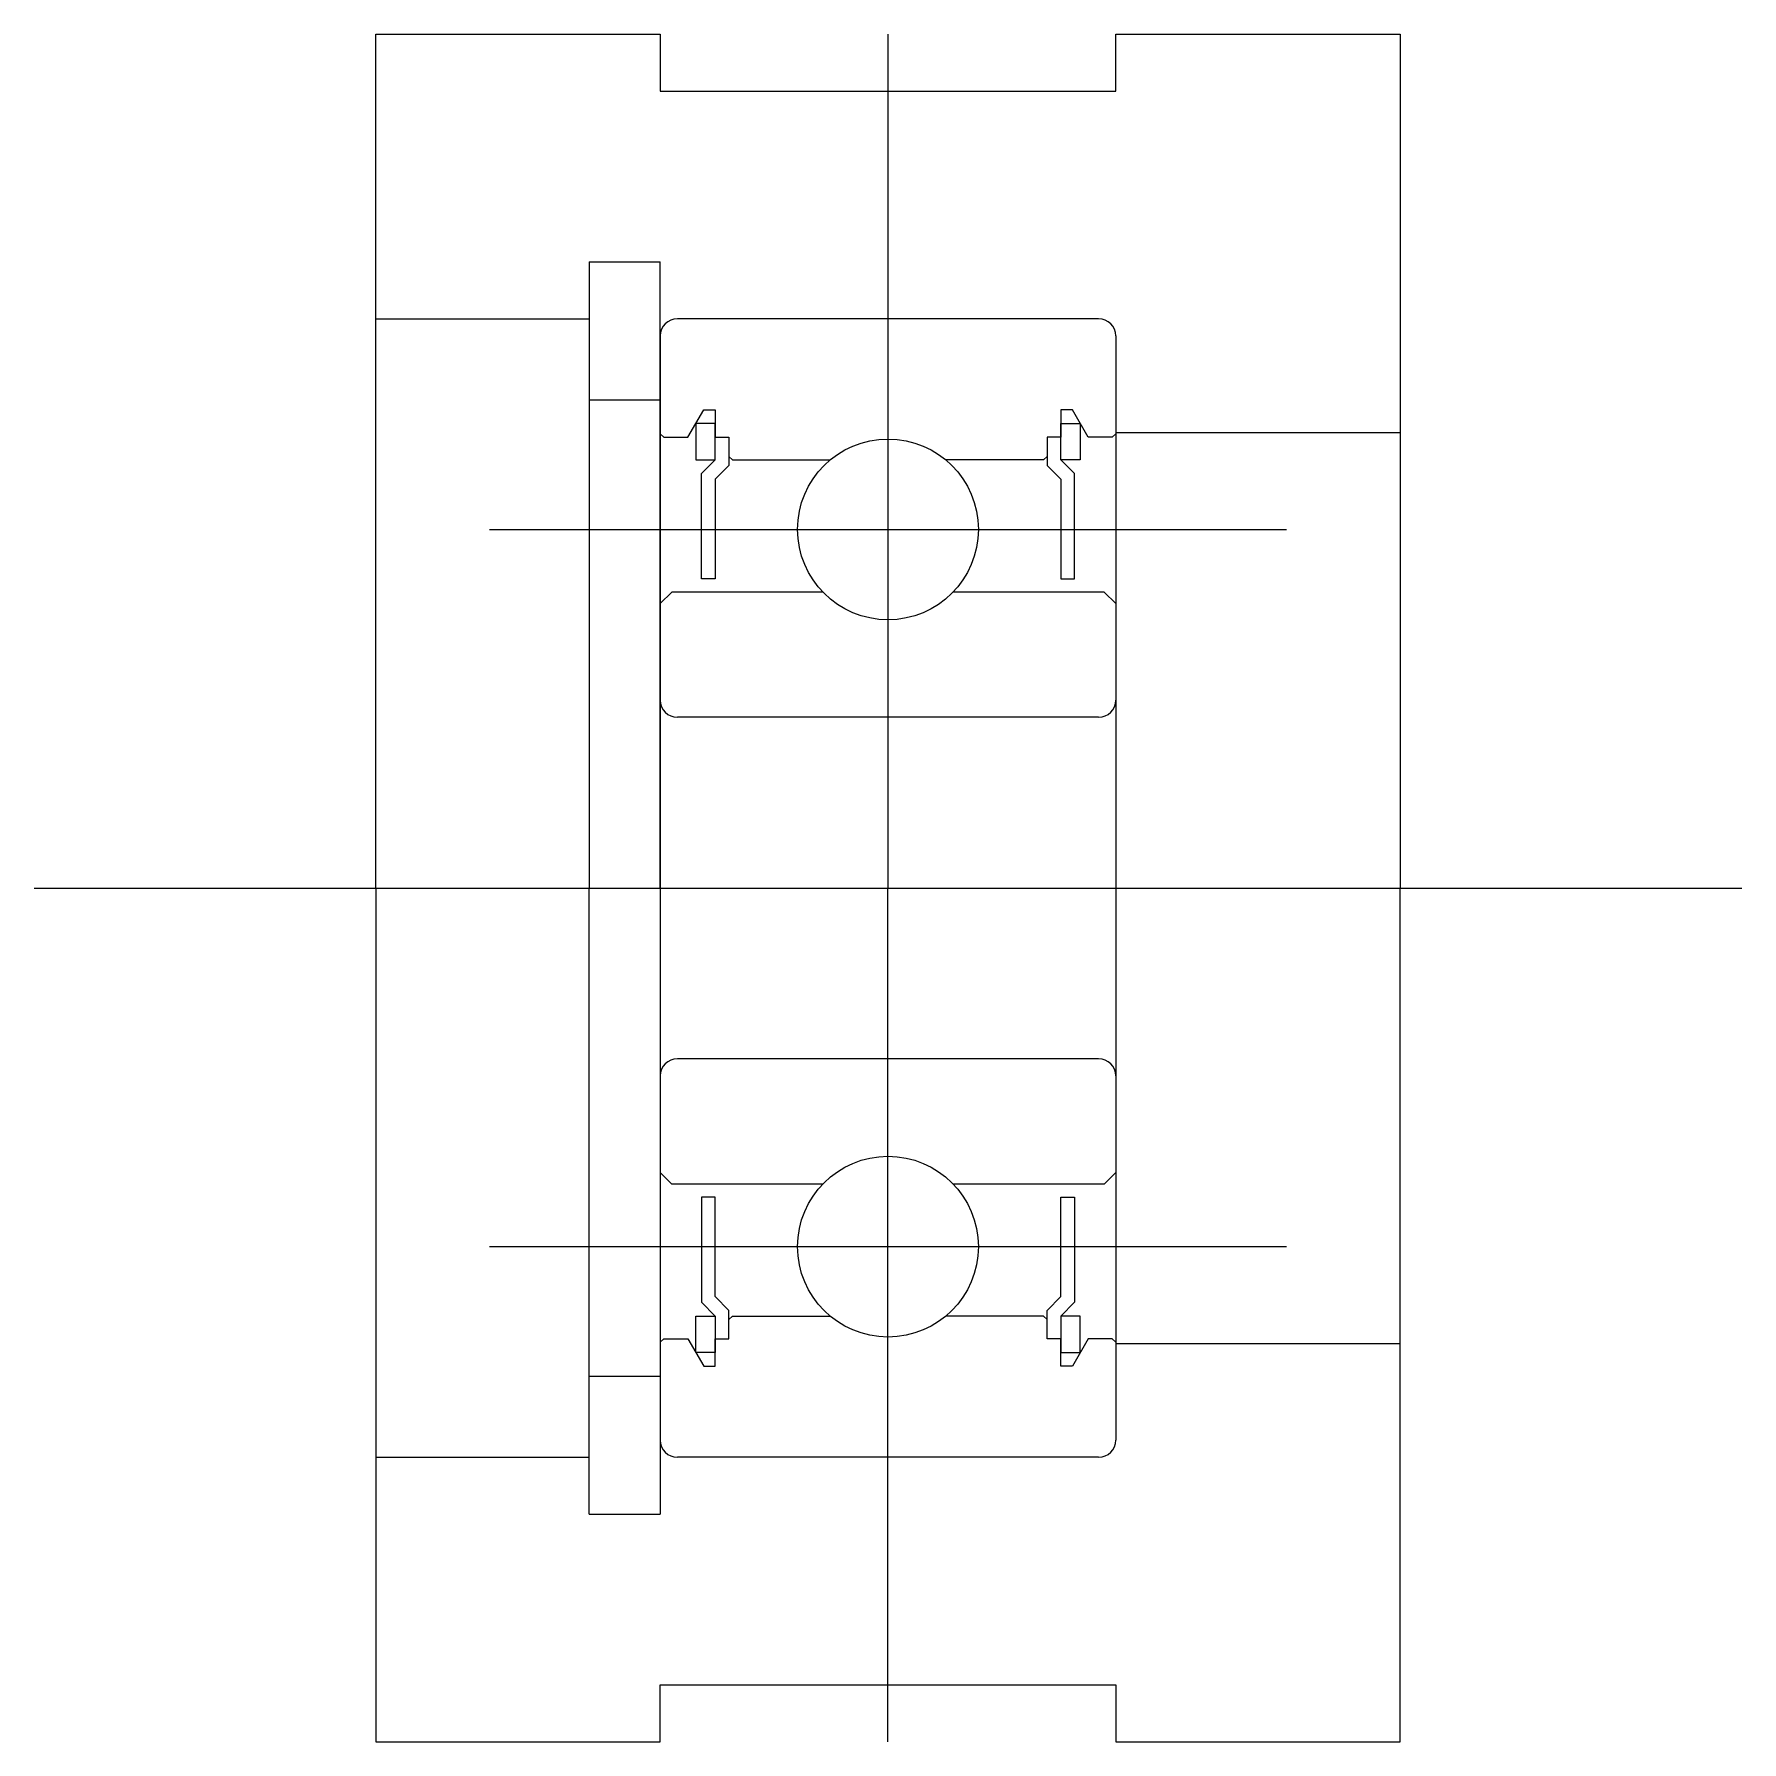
# Model space of a CAD drawing. Extents: x 154.8 to 225.1, y 104.5 to 175.9.
# Drawn here: x 210.13 to 225.13, y 160.89 to 175.89 of the extents above; entities outside this region: 2.
import ezdxf

# ---------------------------------------------------------------- set-up
doc = ezdxf.new("R2010")
doc.units = 0
doc.linetypes.add('CENTER', pattern=[50.8, 31.75, -6.35, 6.35, -6.35])
doc.layers.get('0').update_dxf_attribs({"linetype": 'CONTINUOUS'})
doc.layers.add('CENTER', color=1, linetype='CENTER')
doc.styles.get("Standard").update_dxf_attribs({"font": 'txt.shx'})

msp = doc.modelspace()

# ---------------------------------------------------------------- linework, layer by layer
at = {"color": 7, "linetype": 'CONTINUOUS'}
for p, q in [((213.129, 168.392), (213.129, 175.892)), ((213.129, 175.892), (215.629, 175.892)), ((215.629, 175.892), (215.629, 175.392)), ((219.629, 175.892), (222.129, 175.892)), ((219.629, 175.392), (219.629, 175.892)), ((222.129, 175.892), (222.129, 168.392)), ((215.629, 175.392), (219.629, 175.392)), ((215.004, 173.892), (215.629, 173.892)), ((215.004, 173.892), (215.004, 168.392)), ((215.629, 168.392), (215.629, 173.892)), ((213.129, 173.392), (215.004, 173.392)), ((219.479, 173.392), (215.779, 173.392)), ((215.629, 173.242), (215.629, 163.542)), ((219.629, 173.242), (219.629, 163.542)), ((215.004, 172.681), (215.629, 172.681)), ((215.87, 172.352), (216.01, 172.593)), ((216.01, 172.593), (216.112, 172.593)), ((216.112, 172.593), (216.112, 172.352)), ((219.249, 172.593), (219.147, 172.593)), ((219.147, 172.593), (219.147, 172.352)), ((219.388, 172.352), (219.249, 172.593)), ((215.629, 172.382), (215.659, 172.352)), ((215.659, 172.352), (215.87, 172.352)), ((215.94, 172.473), (215.94, 172.152)), ((216.112, 172.473), (215.94, 172.473)), ((216.112, 172.152), (216.112, 172.473)), ((216.112, 172.352), (216.232, 172.352)), ((216.232, 172.352), (216.232, 172.102)), ((219.147, 172.352), (219.026, 172.352)), ((219.026, 172.352), (219.026, 172.102)), ((219.147, 172.473), (219.318, 172.473)), ((219.147, 172.152), (219.147, 172.473)), ((219.318, 172.473), (219.318, 172.152)), ((219.599, 172.352), (219.388, 172.352)), ((219.629, 172.382), (219.599, 172.352)), ((219.629, 172.392), (222.129, 172.392)), ((215.94, 172.152), (216.112, 172.152)), ((215.991, 172.032), (216.112, 172.152)), ((216.232, 172.102), (216.112, 171.982)), ((216.232, 172.182), (216.262, 172.152)), ((216.262, 172.152), (217.121, 172.152)), ((218.996, 172.152), (218.137, 172.152)), ((219.026, 172.182), (218.996, 172.152)), ((219.026, 172.102), (219.147, 171.982)), ((219.318, 172.152), (219.147, 172.152)), ((219.267, 172.032), (219.147, 172.152)), ((215.991, 171.108), (215.991, 172.032)), ((216.112, 171.982), (216.112, 171.108)), ((219.147, 171.982), (219.147, 171.108)), ((219.267, 171.108), (219.267, 172.032)), ((216.112, 171.108), (215.991, 171.108)), ((219.147, 171.108), (219.267, 171.108)), ((215.729, 170.992), (215.629, 170.892)), ((217.057, 170.992), (215.729, 170.992)), ((219.529, 170.992), (218.201, 170.992)), ((219.629, 170.892), (219.529, 170.992)), ((219.479, 169.892), (215.779, 169.892)), ((213.129, 168.392), (213.129, 160.892)), ((215.004, 162.892), (215.004, 168.392)), ((215.629, 168.392), (215.629, 162.892)), ((222.129, 160.892), (222.129, 168.392)), ((219.479, 166.892), (215.779, 166.892)), ((215.729, 165.792), (215.629, 165.892)), ((217.057, 165.792), (215.729, 165.792)), ((219.529, 165.792), (218.201, 165.792)), ((219.629, 165.892), (219.529, 165.792)), ((215.991, 165.676), (215.991, 164.753)), ((216.112, 165.676), (215.991, 165.676)), ((216.112, 164.803), (216.112, 165.676)), ((219.147, 165.676), (219.267, 165.676)), ((219.147, 164.803), (219.147, 165.676)), ((219.267, 165.676), (219.267, 164.753)), ((215.991, 164.753), (216.112, 164.632)), ((216.232, 164.682), (216.112, 164.803)), ((219.026, 164.682), (219.147, 164.803)), ((219.267, 164.753), (219.147, 164.632)), ((215.94, 164.632), (216.112, 164.632)), ((215.94, 164.312), (215.94, 164.632)), ((216.112, 164.632), (216.112, 164.312)), ((216.232, 164.432), (216.232, 164.682)), ((216.232, 164.602), (216.262, 164.632)), ((216.262, 164.632), (217.121, 164.632)), ((218.996, 164.632), (218.137, 164.632)), ((219.026, 164.602), (218.996, 164.632)), ((219.026, 164.432), (219.026, 164.682)), ((219.318, 164.632), (219.147, 164.632)), ((219.147, 164.632), (219.147, 164.312)), ((219.318, 164.312), (219.318, 164.632)), ((215.629, 164.402), (215.659, 164.432)), ((215.659, 164.432), (215.87, 164.432)), ((215.87, 164.432), (216.01, 164.191)), ((216.112, 164.432), (216.232, 164.432)), ((216.112, 164.191), (216.112, 164.432)), ((219.147, 164.432), (219.026, 164.432)), ((219.147, 164.191), (219.147, 164.432)), ((219.388, 164.432), (219.249, 164.191)), ((219.599, 164.432), (219.388, 164.432)), ((219.629, 164.402), (219.599, 164.432)), ((216.112, 164.312), (215.94, 164.312)), ((219.147, 164.312), (219.318, 164.312)), ((219.629, 164.392), (222.129, 164.392)), ((215.004, 164.103), (215.629, 164.103)), ((216.01, 164.191), (216.112, 164.191)), ((219.249, 164.191), (219.147, 164.191)), ((213.129, 163.392), (215.004, 163.392)), ((219.479, 163.392), (215.779, 163.392)), ((215.004, 162.892), (215.629, 162.892)), ((215.629, 161.392), (219.629, 161.392)), ((215.629, 160.892), (215.629, 161.392)), ((219.629, 161.392), (219.629, 160.892)), ((213.129, 160.892), (215.629, 160.892)), ((219.629, 160.892), (222.129, 160.892))]:
    msp.add_line(p, q, dxfattribs=at)
for centre in [(217.629, 171.542), (217.629, 165.242)]:
    msp.add_circle(centre, 0.794, dxfattribs=at)
for centre, start, end in [((215.779, 173.242), 90, 180), ((219.479, 173.242), 360, 90), ((215.779, 170.042), 180, 270), ((219.479, 170.042), 270, 360), ((215.779, 166.742), 90, 180), ((219.479, 166.742), 360, 90), ((215.779, 163.542), 180, 270), ((219.479, 163.542), 270, 360)]:
    msp.add_arc(centre, 0.15, start, end, dxfattribs=at)
at = {"layer": 'CENTER', "color": 1, "linetype": 'CENTER'}
for p, q in [((217.629, 175.892), (217.629, 168.392)), ((214.129, 171.542), (221.129, 171.542)), ((210.129, 168.392), (225.129, 168.392)), ((217.629, 160.892), (217.629, 168.392)), ((214.129, 165.242), (221.129, 165.242))]:
    msp.add_line(p, q, dxfattribs=at)

# ---------------------------------------------------------------- texts
at = {"color": 7, "linetype": 'CONTINUOUS'}
for s, height, p in [('HMRA15-4-F0.5', 4.81259, (154.011, 113.605)), ('HMRA154', 4.8126, (154.011, 104.461))]:
    msp.add_text(s, height=height, dxfattribs=at).set_placement(p)

doc.saveas('drawing.dxf')
